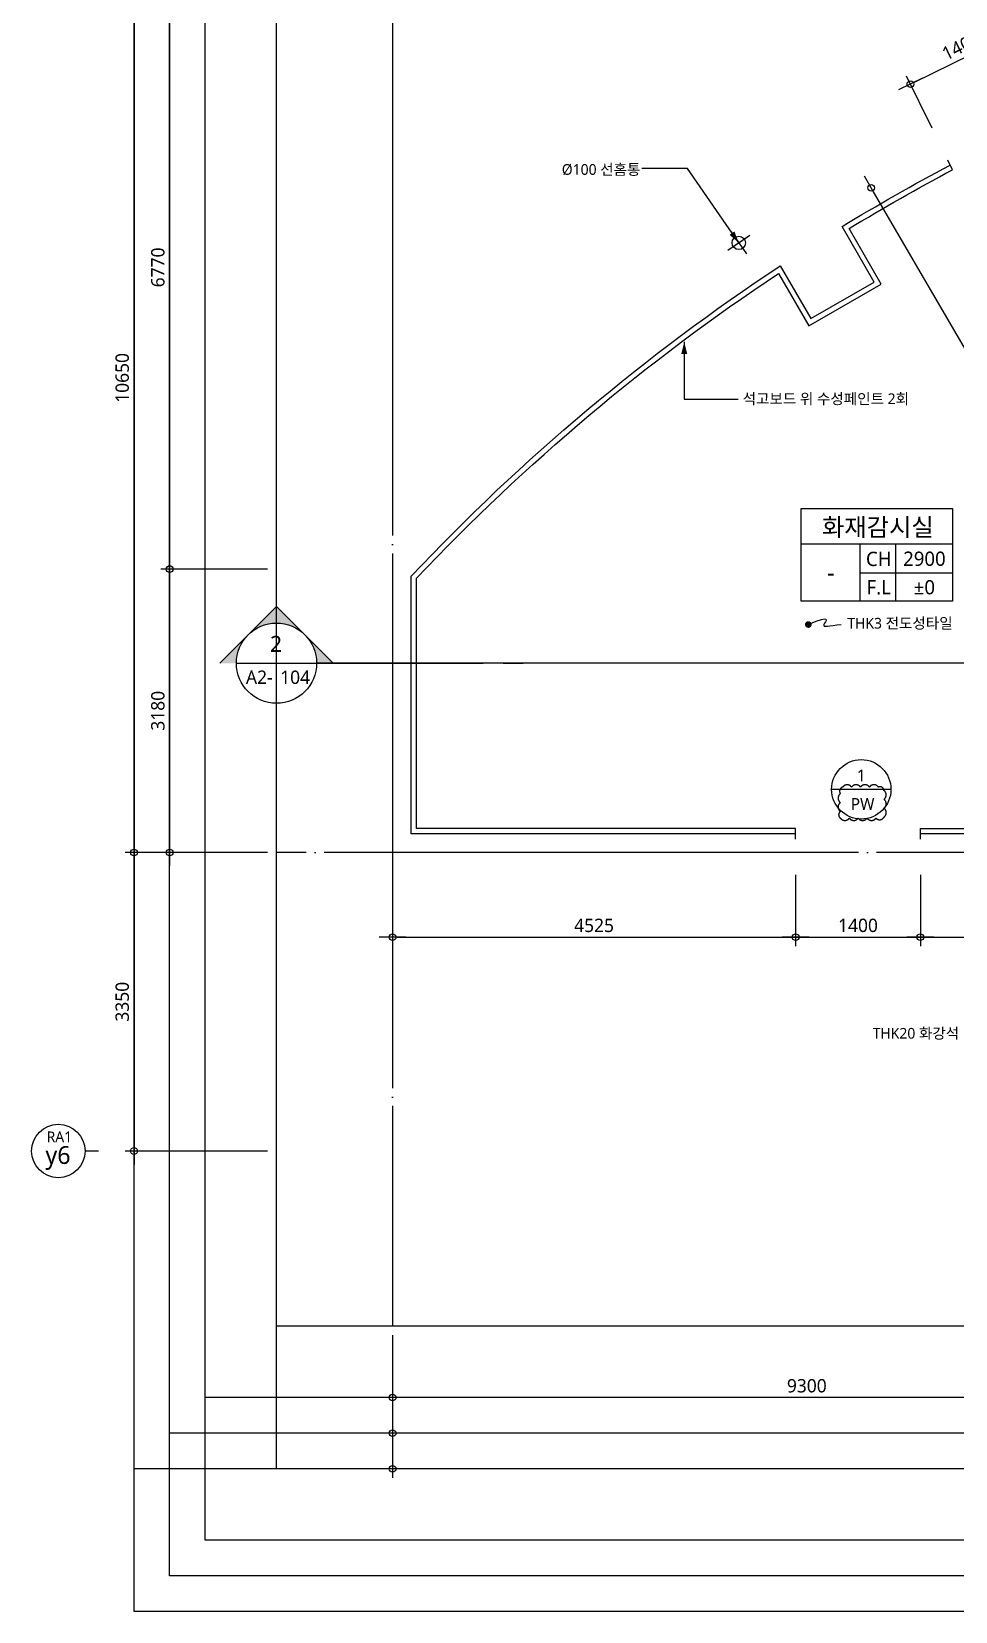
# Model space of a CAD drawing. Header units: millimetres. Extents: x 184384 to 428726, y 73696 to 101396.
# Drawn here: x 184384 to 194756, y 73696 to 91423 of the extents above; entities that cross this region are included whole.
import ezdxf
from ezdxf.enums import TextEntityAlignment as Align

# ---------------------------------------------------------------- set-up
doc = ezdxf.new("R2010")
doc.units = ezdxf.units.MM
doc.header["$LTSCALE"] = 100
doc.header["$MEASUREMENT"] = 0
doc.header["$PDSIZE"] = -10
doc.linetypes.add('ACAD_ISO03W100', pattern=[30, 12, -18])
doc.linetypes.add('CEN', pattern=[62, 60, -1, 0, -1])
doc.layers.get('0').update_dxf_attribs({"linetype": 'CONTINUOUS'})
doc.layers.get('DEFPOINTS').update_dxf_attribs({"color": 171, "linetype": 'CONTINUOUS'})
for name, color, linetype in [('BOX', 7, 'CONTINUOUS'), ('CEN(ST)', 1, 'CEN'), ('INS', 251, 'CONTINUOUS'), ('LED', 7, 'CONTINUOUS'), ('NDIM', 7, 'CONTINUOUS'), ('SYM', 7, 'CONTINUOUS'), ('SYM(AXIS)', 7, 'CONTINUOUS'), ('TEXT', 3, 'CONTINUOUS'), ('TEXT(AXIS)', 2, 'CONTINUOUS'), ('TEXT(실명)', 3, 'CONTINUOUS'), ('TEXT-기입', 6, 'CONTINUOUS'), ('TITLE', 7, 'CONTINUOUS'), ('WALL-석고보드', 7, 'CONTINUOUS'), ('홈통', 6, 'CONTINUOUS')]:
    doc.layers.add(name, color=color, linetype=linetype)
doc.layers.add('VE변경사항적용-20220616', color=10, linetype='CONTINUOUS', plot=False)
doc.styles.add('CGS', font='cgse', dxfattribs={"bigfont": 'cgs'})
doc.styles.add('나눔바른고딕', font='NanumBarunGothic.ttf')
doc.linetypes.add('BATTING', pattern='A,0.0001,-0.1,[134,ltypeshp.shx,S=0.1,R=0,X=-0.1,Y=0],-0.2,[134,ltypeshp.shx,S=0.1,R=180,X=0.1,Y=0],-0.1', length=0.4001)
doc.dimstyles.new('NDIM 1200', dxfattribs={"dimscale": 500, "dimtxt": 3, "dimasz": 1, "dimexe": 2, "dimexo": 2, "dimgap": 1, "dimtad": 1, "dimdec": 0, "dimdsep": 46, "dimtxsty": 'CGS', "dimblk": 'DOT0', "dimcen": 1, "dimdle": 8, "dimclrd": 2, "dimclre": 2, "dimclrt": 2, "dimadec": 0, "dimazin": 0, "dimtfac": 1, "dimtdec": 0, "dimtix": 1, "dimtmove": 2, "dimatfit": 3, "dimldrblk": 'DOT0', "dimfxl": 1, "dimtolj": 1, "dimtzin": 0, "dimlwd": -1, "dimlwe": -1, "dimarcsym": 0})

# ---------------------------------------------------------------- blocks, each defined once
blk = doc.blocks.new('A$C51E23882')
at = {"layer": 'TITLE'}
blk.add_lwpolyline([(8500, 0), (0, 0), (0, 5200), (8500, 5200)], close=True, dxfattribs=at)
for points in [[(8500, 3200), (0, 3200)], [(3300, 3200), (3300, 0)], [(5300, 3200), (5300, 0)], [(3300, 1600), (8500, 1600)]]:
    blk.add_lwpolyline(points, dxfattribs=at)
at = {"layer": 'TITLE', "style": '나눔바른고딕'}
for s, p in [('CH', (4352, 2378)), ('F.L', (4352, 778))]:
    blk.add_text(s, height=800, dxfattribs=at).set_placement(p, align=Align.MIDDLE)
blk = doc.blocks.new('DOT0')
blk.add_line((-3, 0), (3, 0))
at = {"color": 6}
blk.add_circle((0, 0), 0.75, dxfattribs=at)
blk = doc.blocks.new('*D27')
at = {"layer": 'DEFPOINTS', "color": 0, "ltscale": 0.4, "transparency": 16777216}
for p in [(187134, 92862), (185534, 82212), (187134, 82212)]:
    blk.add_point(p, dxfattribs=at)
at = {"layer": 'NDIM', "ltscale": 0.4, "transparency": 16777216}
for p, q in [((187034, 92862), (185434, 92862)), ((185534, 92812), (185534, 82262)), ((187034, 82212), (185434, 82212))]:
    blk.add_line(p, q, dxfattribs=at)
at = {"layer": 'NDIM', "ltscale": 0.4, "transparency": 16777216, "xscale": 50, "yscale": 50, "zscale": 50}
for p, rotation in [((185534, 92862), 90), ((185534, 82212), 270)]:
    blk.add_blockref('DOT0', p, dxfattribs=dict(at, rotation=rotation))
at = {"layer": 'NDIM', "ltscale": 0.4, "transparency": 16777216, "insert": (185402, 87537), "char_height": 150, "attachment_point": 5, "rotation": 90, "style": '나눔바른고딕'}
blk.add_mtext('\\A1;10650', dxfattribs=at)
blk = doc.blocks.new('*D28')
at = {"layer": 'DEFPOINTS', "color": 0, "ltscale": 0.4, "transparency": 16777216}
for p in [(187134, 85392), (185934, 82212), (187134, 82212)]:
    blk.add_point(p, dxfattribs=at)
at = {"layer": 'NDIM', "ltscale": 0.4, "transparency": 16777216}
for p, q in [((187034, 85392), (185834, 85392)), ((185934, 85342), (185934, 82262)), ((187034, 82212), (185834, 82212))]:
    blk.add_line(p, q, dxfattribs=at)
at = {"layer": 'NDIM', "ltscale": 0.4, "transparency": 16777216, "xscale": 50, "yscale": 50, "zscale": 50}
for p, rotation in [((185934, 85392), 90), ((185934, 82212), 270)]:
    blk.add_blockref('DOT0', p, dxfattribs=dict(at, rotation=rotation))
at = {"layer": 'NDIM', "ltscale": 0.4, "transparency": 16777216, "insert": (185802, 83802), "char_height": 150, "attachment_point": 5, "rotation": 90, "style": '나눔바른고딕'}
blk.add_mtext('\\A1;3180', dxfattribs=at)
blk = doc.blocks.new('*D29')
at = {"layer": 'DEFPOINTS', "color": 0, "ltscale": 0.4, "transparency": 16777216}
for p in [(187134, 92162), (185934, 85392), (187134, 85392)]:
    blk.add_point(p, dxfattribs=at)
at = {"layer": 'NDIM', "ltscale": 0.4, "transparency": 16777216}
for p, q in [((187034, 92162), (185834, 92162)), ((185934, 92112), (185934, 85442)), ((187034, 85392), (185834, 85392))]:
    blk.add_line(p, q, dxfattribs=at)
at = {"layer": 'NDIM', "ltscale": 0.4, "transparency": 16777216, "xscale": 50, "yscale": 50, "zscale": 50}
for p, rotation in [((185934, 92162), 90), ((185934, 85392), 270)]:
    blk.add_blockref('DOT0', p, dxfattribs=dict(at, rotation=rotation))
at = {"layer": 'NDIM', "ltscale": 0.4, "transparency": 16777216, "insert": (185802, 88777), "char_height": 150, "attachment_point": 5, "rotation": 90, "style": '나눔바른고딕'}
blk.add_mtext('\\A1;6770', dxfattribs=at)
blk = doc.blocks.new('*D51')
at = {"layer": 'DEFPOINTS', "color": 0, "ltscale": 0.4, "transparency": 16777216}
for p in [(194362, 82062), (195862, 82062), (195862, 81262)]:
    blk.add_point(p, dxfattribs=at)
at = {"layer": 'NDIM', "ltscale": 0.4, "transparency": 16777216}
for p, q in [((194362, 81962), (194362, 81162)), ((195862, 81962), (195862, 81162)), ((194412, 81262), (195812, 81262))]:
    blk.add_line(p, q, dxfattribs=at)
at = {"layer": 'NDIM', "ltscale": 0.4, "transparency": 16777216, "xscale": 50, "yscale": 50, "zscale": 50, "rotation": 180}
blk.add_blockref('DOT0', (194362, 81262), dxfattribs=at)
at = {"layer": 'NDIM', "ltscale": 0.4, "transparency": 16777216, "xscale": 50, "yscale": 50, "zscale": 50}
blk.add_blockref('DOT0', (195862, 81262), dxfattribs=at)
at = {"layer": 'NDIM', "ltscale": 0.4, "transparency": 16777216, "insert": (195112, 81393), "char_height": 150, "attachment_point": 5, "style": '나눔바른고딕'}
blk.add_mtext('\\A1;1500', dxfattribs=at)
blk = doc.blocks.new('*D52')
at = {"layer": 'DEFPOINTS', "color": 0, "ltscale": 0.4, "transparency": 16777216}
for p in [(192962, 82062), (194362, 82062), (194362, 81262)]:
    blk.add_point(p, dxfattribs=at)
at = {"layer": 'NDIM', "ltscale": 0.4, "transparency": 16777216}
for p, q in [((192962, 81962), (192962, 81162)), ((194362, 81962), (194362, 81162)), ((193012, 81262), (194312, 81262))]:
    blk.add_line(p, q, dxfattribs=at)
at = {"layer": 'NDIM', "ltscale": 0.4, "transparency": 16777216, "xscale": 50, "yscale": 50, "zscale": 50, "rotation": 180}
blk.add_blockref('DOT0', (192962, 81262), dxfattribs=at)
at = {"layer": 'NDIM', "ltscale": 0.4, "transparency": 16777216, "xscale": 50, "yscale": 50, "zscale": 50}
blk.add_blockref('DOT0', (194362, 81262), dxfattribs=at)
at = {"layer": 'NDIM', "ltscale": 0.4, "transparency": 16777216, "insert": (193662, 81393), "char_height": 150, "attachment_point": 5, "style": '나눔바른고딕'}
blk.add_mtext('\\A1;1400', dxfattribs=at)
blk = doc.blocks.new('*D53')
at = {"layer": 'DEFPOINTS', "color": 0, "ltscale": 0.4, "transparency": 16777216}
for p in [(188437, 82062), (192962, 82062), (192962, 81262)]:
    blk.add_point(p, dxfattribs=at)
at = {"layer": 'NDIM', "ltscale": 0.4, "transparency": 16777216}
for p, q in [((188437, 81962), (188437, 81162)), ((192962, 81962), (192962, 81162)), ((188487, 81262), (192912, 81262))]:
    blk.add_line(p, q, dxfattribs=at)
at = {"layer": 'NDIM', "ltscale": 0.4, "transparency": 16777216, "xscale": 50, "yscale": 50, "zscale": 50, "rotation": 180}
blk.add_blockref('DOT0', (188437, 81262), dxfattribs=at)
at = {"layer": 'NDIM', "ltscale": 0.4, "transparency": 16777216, "xscale": 50, "yscale": 50, "zscale": 50}
blk.add_blockref('DOT0', (192962, 81262), dxfattribs=at)
at = {"layer": 'NDIM', "ltscale": 0.4, "transparency": 16777216, "insert": (190699, 81393), "char_height": 150, "attachment_point": 5, "style": '나눔바른고딕'}
blk.add_mtext('\\A1;4525', dxfattribs=at)
blk = doc.blocks.new('A$C2F20087E')
at = {"layer": 'SYM(AXIS)'}
blk.add_line((600, 0), (600, 300), dxfattribs=at)
blk.add_circle((600, 900), 600, dxfattribs=at)
blk = doc.blocks.new('*D261')
at = {"layer": 'DEFPOINTS', "color": 0, "ltscale": 0.4, "transparency": 16777216}
for p in [(188437, 76896), (205637, 76896), (188437, 75696)]:
    blk.add_point(p, dxfattribs=at)
at = {"layer": 'NDIM', "ltscale": 0.4, "transparency": 16777216}
for p, q in [((188437, 76796), (188437, 75596)), ((205637, 76796), (205637, 75596)), ((205587, 75696), (188487, 75696))]:
    blk.add_line(p, q, dxfattribs=at)
at = {"layer": 'NDIM', "ltscale": 0.4, "transparency": 16777216, "xscale": 50, "yscale": 50, "zscale": 50, "rotation": 180}
blk.add_blockref('DOT0', (188437, 75696), dxfattribs=at)
at = {"layer": 'NDIM', "ltscale": 0.4, "transparency": 16777216, "xscale": 50, "yscale": 50, "zscale": 50}
blk.add_blockref('DOT0', (205637, 75696), dxfattribs=at)
at = {"layer": 'NDIM', "ltscale": 0.4, "transparency": 16777216, "insert": (197037, 75827), "char_height": 150, "attachment_point": 5, "style": '나눔바른고딕'}
blk.add_mtext('\\A1;17200', dxfattribs=at)
blk = doc.blocks.new('*D262')
at = {"layer": 'DEFPOINTS', "color": 0, "ltscale": 0.4, "transparency": 16777216}
for p in [(188437, 76896), (206337, 76896), (188437, 75296)]:
    blk.add_point(p, dxfattribs=at)
at = {"layer": 'NDIM', "ltscale": 0.4, "transparency": 16777216}
for p, q in [((188437, 76796), (188437, 75196)), ((206337, 76796), (206337, 75196)), ((206287, 75296), (188487, 75296))]:
    blk.add_line(p, q, dxfattribs=at)
at = {"layer": 'NDIM', "ltscale": 0.4, "transparency": 16777216, "xscale": 50, "yscale": 50, "zscale": 50, "rotation": 180}
blk.add_blockref('DOT0', (188437, 75296), dxfattribs=at)
at = {"layer": 'NDIM', "ltscale": 0.4, "transparency": 16777216, "xscale": 50, "yscale": 50, "zscale": 50}
blk.add_blockref('DOT0', (206337, 75296), dxfattribs=at)
at = {"layer": 'NDIM', "ltscale": 0.4, "transparency": 16777216, "insert": (197387, 75427), "char_height": 150, "attachment_point": 5, "style": '나눔바른고딕'}
blk.add_mtext('\\A1;17900', dxfattribs=at)
blk = doc.blocks.new('*D264')
at = {"layer": 'DEFPOINTS', "color": 0, "ltscale": 0.4, "transparency": 16777216}
for p in [(188437, 76896), (197737, 76896), (188437, 76096)]:
    blk.add_point(p, dxfattribs=at)
at = {"layer": 'NDIM', "ltscale": 0.4, "transparency": 16777216}
for p, q in [((188437, 76796), (188437, 75996)), ((197737, 76796), (197737, 75996)), ((197687, 76096), (188487, 76096))]:
    blk.add_line(p, q, dxfattribs=at)
at = {"layer": 'NDIM', "ltscale": 0.4, "transparency": 16777216, "xscale": 50, "yscale": 50, "zscale": 50, "rotation": 180}
blk.add_blockref('DOT0', (188437, 76096), dxfattribs=at)
at = {"layer": 'NDIM', "ltscale": 0.4, "transparency": 16777216, "xscale": 50, "yscale": 50, "zscale": 50}
blk.add_blockref('DOT0', (197737, 76096), dxfattribs=at)
at = {"layer": 'NDIM', "ltscale": 0.4, "transparency": 16777216, "insert": (193087, 76227), "char_height": 150, "attachment_point": 5, "style": '나눔바른고딕'}
blk.add_mtext('\\A1;9300', dxfattribs=at)
blk = doc.blocks.new('*D289')
at = {"layer": 'DEFPOINTS', "color": 0, "ltscale": 0.4, "transparency": 16777216}
for p in [(187134, 82212), (185534, 78862), (187134, 78862)]:
    blk.add_point(p, dxfattribs=at)
at = {"layer": 'NDIM', "ltscale": 0.4, "transparency": 16777216}
for p, q in [((187034, 82212), (185434, 82212)), ((185534, 82162), (185534, 78912)), ((187034, 78862), (185434, 78862))]:
    blk.add_line(p, q, dxfattribs=at)
at = {"layer": 'NDIM', "ltscale": 0.4, "transparency": 16777216, "xscale": 50, "yscale": 50, "zscale": 50}
for p, rotation in [((185534, 82212), 90), ((185534, 78862), 270)]:
    blk.add_blockref('DOT0', p, dxfattribs=dict(at, rotation=rotation))
at = {"layer": 'NDIM', "ltscale": 0.4, "transparency": 16777216, "insert": (185402, 80537), "char_height": 150, "attachment_point": 5, "rotation": 90, "style": '나눔바른고딕'}
blk.add_mtext('\\A1;3350', dxfattribs=at)
blk = doc.blocks.new('*D313')
at = {"layer": 'DEFPOINTS', "color": 0, "ltscale": 0.4, "transparency": 16777216}
for p in [(195506, 91450), (195793, 90867), (194537, 90249)]:
    blk.add_point(p, dxfattribs=at)
at = {"layer": 'NDIM', "ltscale": 0.4, "transparency": 16777216}
for p, q in [((195749, 90957), (195462, 91540)), ((194295, 90856), (195462, 91428)), ((194493, 90339), (194206, 90924))]:
    blk.add_line(p, q, dxfattribs=at)
at = {"layer": 'NDIM', "ltscale": 0.4, "transparency": 16777216, "xscale": 50, "yscale": 50, "zscale": 50}
for p, rotation in [((195506, 91450), 26.13146088847866), ((194250, 90834), 206.1314608884786)]:
    blk.add_blockref('DOT0', p, dxfattribs=dict(at, rotation=rotation))
at = {"layer": 'NDIM', "ltscale": 0.4, "transparency": 16777216, "insert": (194820, 91260), "char_height": 150, "attachment_point": 5, "rotation": 26.1315, "style": '나눔바른고딕'}
blk.add_mtext('\\A1;1400', dxfattribs=at)
blk = doc.blocks.new('A$C64A97E52')
at = {"layer": '홈통', "color": 1}
for p, q in [((200, 400), (200, 0)), ((400, 200), (0, 200))]:
    blk.add_line(p, q, dxfattribs=at)
at = {"layer": '홈통', "ltscale": 0.1}
blk.add_circle((200, 200), 100, dxfattribs=at)

msp = doc.modelspace()

# ---------------------------------------------------------------- hatches: boundary and pattern name
at = {"layer": 'SYM'}
h = msp.add_hatch(color=256, dxfattribs=at)
h.paths.add_polyline_path([(187133.9, 84972.3), (187452.1, 84654.1, 0.4142136), (186815.7, 84654.1)])
h.paths.add_polyline_path([(187452.1, 84654.1), (187770.3, 84335.9), (187583.9, 84335.9, 0.1989124)])
h.paths.add_polyline_path([(186815.7, 84654.1, 0.1989124), (186683.9, 84335.9), (186497.5, 84335.9)])

# ---------------------------------------------------------------- linework, layer by layer
at = {"layer": 'BOX'}
msp.add_line((194032.2, 82920.2), (193365.6, 82920.2), dxfattribs=at)
msp.add_circle((193698.9, 82920.2), 333.3, dxfattribs=at)
at = {"layer": 'CEN(ST)'}
for points in [[(188436.9, 97967.5), (188436.9, 76895.8)], [(218468.1, 82212), (187133.9, 82212)]]:
    msp.add_lwpolyline(points, dxfattribs=at)
at = {"layer": 'DEFPOINTS'}
for points in [[(185533.9, 99567.5), (219668.1, 99567.5), (219668.1, 73695.8), (185533.9, 73695.8)], [(185933.9, 99167.5), (219668.1, 99167.5), (219668.1, 74095.8), (185933.9, 74095.8)], [(186333.9, 98767.5), (219268.1, 98767.5), (219268.1, 74495.8), (186333.9, 74495.8)], [(187133.9, 97967.5), (218468.1, 97967.5), (218468.1, 75295.8), (187133.9, 75295.8)]]:
    msp.add_lwpolyline(points, close=True, dxfattribs=at)
at = {"layer": 'DEFPOINTS', "ltscale": 1000}
for points in [[(185533.9, 95762), (209936.9, 95762), (209936.9, 75295.8), (185533.9, 75295.8)], [(185933.9, 95362), (209536.9, 95362), (209536.9, 75695.8), (185933.9, 75695.8)], [(186333.9, 94962), (209136.9, 94962), (209136.9, 76095.8), (186333.9, 76095.8)], [(187133.9, 94162), (208336.9, 94162), (208336.9, 76895.8), (187133.9, 76895.8)]]:
    msp.add_lwpolyline(points, close=True, dxfattribs=at)
at = {"layer": 'DEFPOINTS'}
msp.add_lwpolyline([(208336.9, 84335.9), (187583.9, 84335.9)], dxfattribs=at)
at = {"layer": 'INS', "linetype": 'BATTING', "ltscale": 1.45}
msp.add_line((195811.9, 82422), (194361.9, 82422), dxfattribs=at)
msp.add_lwpolyline([(192961.9, 82422), (188646.9, 82422), (188646.9, 85312, -0.0581251), (192789.3, 88794.6), (193131.5, 88201.9), (193841.6, 88611.9), (193482.3, 89234.3, -0.0149544), (194695.9, 89925.7)], format="xyb", dxfattribs=at)
at = {"layer": 'LED', "ltscale": 1000}
for points in [[(192323.2, 89051.6), (191748.6, 89886.7), (191233.2, 89886.7)], [(191711.3, 87940), (191711.3, 87299.7), (192317.3, 87299.7)]]:
    msp.add_lwpolyline(points, dxfattribs=at)
at = {"layer": 'LED', "const_width": 37.5}
msp.add_lwpolyline([(193104.2, 84788.4, -1), (193104.2, 84750.9, -1)], format="xyb", close=True, dxfattribs=at)
at = {"layer": 'LED'}
msp.add_lwpolyline([(193104.2, 84769.7), (193193.4, 84806.9), (193252.6, 84827), (193287.1, 84833.1), (193302.2, 84828.6), (193303.5, 84816.7), (193296.4, 84800.5), (193286.1, 84783.3), (193278.2, 84768.4), (193277.1, 84758.3), (193283.6, 84752.9), (193297.5, 84751.2), (193318.6, 84752.4), (193346.7, 84755.7), (193381.7, 84760.3), (193423.4, 84765.2), (193471.7, 84769.7)], dxfattribs=at)
for points in [[(192323.2, 89051.6), (192275.1, 89180.4), (192220.2, 89142.6)], [(191711.3, 87940), (191678, 87806.7), (191744.6, 87806.7)]]:
    msp.add_solid(points, dxfattribs=at)
at = {"layer": 'NDIM', "ltscale": 0.4}
msp.add_line((201249.5, 76895.8), (193835.9, 89626.3), dxfattribs=at)
at = {"layer": 'SYM'}
for p, q in [((186497.5, 84335.9), (187133.9, 84972.3)), ((187770.3, 84335.9), (187133.9, 84972.3)), ((186683.9, 84335.9), (187583.9, 84335.9)), ((187770.3, 84335.9), (187583.9, 84335.9)), ((187583.9, 84335.9), (189452.8, 84335.9)), ((189677.8, 84335.9), (189902.8, 84335.9))]:
    msp.add_line(p, q, dxfattribs=at)
msp.add_circle((187133.9, 84335.9), 450, dxfattribs=at)
at = {"layer": 'VE변경사항적용-20220616', "linetype": 'ACAD_ISO03W100'}
msp.add_lwpolyline([(193464.1, 82597.3, 0.5205671), (193564.1, 82597.3, 0.5205671), (193664.1, 82597.3, 0.5205671), (193764.1, 82597.3, 0.5205671), (193864.1, 82597.3, 0.5205671), (193953.1, 82608.3, 0.5205671), (193953.1, 82708.3, 0.5205671), (193953.1, 82808.3, 0.5205671), (193953.1, 82908.3, 0.5205671), (193890.2, 82945.5, 0.5205671), (193790.2, 82945.5, 0.5205671), (193690.2, 82945.5, 0.5205671), (193590.2, 82945.5, 0.5205671), (193490.2, 82945.5, 0.5205671), (193464.1, 82871.6, 0.5205671), (193464.1, 82771.6, 0.5205671), (193464.1, 82671.6, 0.5205671)], format="xyb", close=True, dxfattribs=at)
at = {"layer": 'WALL-석고보드', "color": 8, "ltscale": 1000}
msp.add_lwpolyline([(192961.9, 82362), (192961.9, 82482), (188706.9, 82482), (188706.9, 85288.2, -0.0571832), (192769.2, 88709.4), (193109.5, 88120), (193923.6, 88590), (193563.6, 89213.5, -0.0143065), (194722.4, 89871.9), (194669.3, 89979.6)], format="xyb", dxfattribs=at)
msp.add_lwpolyline([(194361.9, 82362), (194361.9, 82482), (195811.9, 82482), (195811.9, 82362)], dxfattribs=at)

# ---------------------------------------------------------------- block references
for name, p, xscale, yscale, zscale, rotation in [('A$C64A97E52', (192284.7, 88843), 0.7500000000000002, 0.7500000000000002, 0.7500000000000002, 34.53279938465882), ('A$C2F20087E', (185133.9, 78562), 0.5000000000000044, 0.5000000000000044, 0.5000000000000044, 90)]:
    msp.add_blockref(name, p, dxfattribs=dict(xscale=xscale, yscale=yscale, zscale=zscale, rotation=rotation))
at = {"xscale": 0.2, "yscale": 0.2, "zscale": 0.2}
msp.add_blockref('A$C51E23882', (193024.2, 85030.7), dxfattribs=at)
at = {"layer": 'NDIM', "ltscale": 0.4, "xscale": 50, "yscale": 50, "zscale": 50, "rotation": 120.2143763570723}
msp.add_blockref('DOT0', (193810.7, 89669.6), dxfattribs=at)

# ---------------------------------------------------------------- texts
at = {"layer": 'TEXT', "style": '나눔바른고딕'}
for s, height, p in [('2', 180, (187061.1, 84462.5)), ('A2-', 150, (186790.5, 84103.7)), ('104', 150, (187174.9, 84103.1))]:
    msp.add_text(s, height=height, dxfattribs=at).set_placement(p)
at = {"layer": 'TEXT(AXIS)', "style": '나눔바른고딕'}
msp.add_text('RA1', height=120, dxfattribs=at).set_placement((184695.8, 79020.9), align=Align.MIDDLE_CENTER)
msp.add_text('y6', height=200, dxfattribs=at).set_placement((184680.5, 78784.5), align=Align.MIDDLE)
at = {"layer": 'TEXT(실명)', "style": '나눔바른고딕'}
for s, height, p in [('화재감시실', 200, (193884.5, 85864.1)), ('2900', 160, (194407.5, 85508.3)), ('-', 200, (193357.1, 85353.3)), ('±0', 160, (194407.5, 85188.3))]:
    msp.add_text(s, height=height, dxfattribs=at).set_placement(p, align=Align.MIDDLE)
at = {"layer": 'TEXT-기입', "style": '나눔바른고딕'}
for s, p in [('Ø100 선홈통', (191219.4, 89875.9)), ('석고보드 위 수성페인트 2회', (194234.5, 87303))]:
    msp.add_text(s, height=120, rotation=360, dxfattribs=at).set_placement(p, align=Align.MIDDLE_RIGHT)
for s, p in [('THK3 전도성타일', (193542.3, 84784.4)), ('THK20 화강석 버너구이', (193827, 80182.7))]:
    msp.add_text(s, height=120, dxfattribs=at).set_placement(p, align=Align.MIDDLE_LEFT)
for s, height, p in [('1', 133.3, (193698.9, 83075.8)), ('PW', 133.33, (193713.5, 82755.9))]:
    msp.add_text(s, height=height, dxfattribs=at).set_placement(p, align=Align.MIDDLE_CENTER)

# ---------------------------------------------------------------- dimensions: what is measured, and where the dimension line sits
at = {"layer": 'NDIM', "ltscale": 0.4}
for base, p1, p2, angle, picture, middle in [((185533.9, 82212), (187133.9, 92862), (187133.9, 82212), 270, '*D27', (185402.3, 87537)), ((185933.9, 85392), (187133.9, 92162), (187133.9, 85392), 270, '*D29', (185802.3, 88777)), ((195506.5, 91450.4), (194536.6, 90248.8), (195792.7, 90866.9), 26.13146, '*D313', (194820.2, 91260.1)), ((185933.9, 82212), (187133.9, 85392), (187133.9, 82212), 270, '*D28', (185802.3, 83802)), ((185533.9, 78862), (187133.9, 82212), (187133.9, 78862), 270, '*D289', (185402.3, 80537)), ((188436.9, 75695.8), (205636.9, 76895.8), (188436.9, 76895.8), 180, '*D261', (197036.9, 75827.3)), ((188436.9, 75295.8), (206336.9, 76895.8), (188436.9, 76895.8), 180, '*D262', (197386.9, 75427.4)), ((188436.9, 76095.8), (197736.9, 76895.8), (188436.9, 76895.8), 180, '*D264', (193086.9, 76227.4))]:
    dim = msp.add_linear_dim(base=base, p1=p1, p2=p2, angle=angle, dimstyle='NDIM 1200', override={"dimscale": 50, "dimtxsty": '나눔바른고딕', "dimclrd": 256, "dimclre": 256, "dimclrt": 256}, dxfattribs=at)
    dim.commit()
    dim.dimension.update_dxf_attribs({"geometry": picture, "text_midpoint": middle})
for base, p1, p2, picture, middle in [((192961.9, 81262), (188436.9, 82062), (192961.9, 82062), '*D53', (190699.4, 81393.1)), ((194361.9, 81262), (192961.9, 82062), (194361.9, 82062), '*D52', (193661.9, 81393.4)), ((195861.9, 81262), (194361.9, 82062), (195861.9, 82062), '*D51', (195111.9, 81393.4))]:
    dim = msp.add_linear_dim(base=base, p1=p1, p2=p2, dimstyle='NDIM 1200', override={"dimscale": 50, "dimtxsty": '나눔바른고딕', "dimclrd": 256, "dimclre": 256, "dimclrt": 256}, dxfattribs=at)
    dim.commit()
    dim.dimension.update_dxf_attribs({"geometry": picture, "text_midpoint": middle})

doc.saveas('drawing.dxf')
